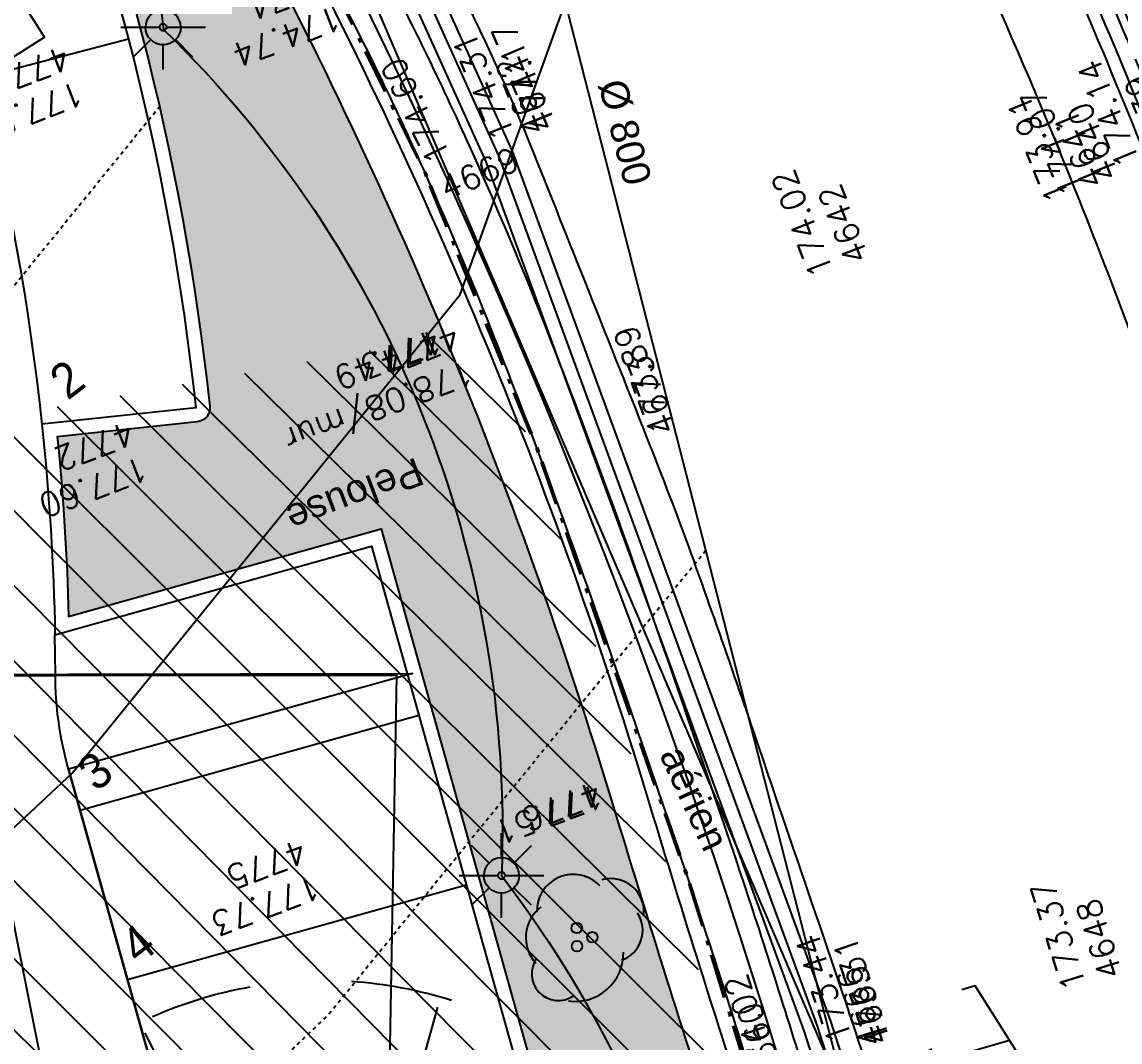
# Model space of a CAD drawing. Header units: centimetres. Extents: x 212517 to 243222, y -357108 to -330212.
# Drawn here: x 235517 to 237077, y -343333 to -341884 of the extents above; entities that cross this region are included whole.
import ezdxf
from ezdxf.enums import TextEntityAlignment as Align
from ezdxf.lldxf.tags import DXFTag

# ---------------------------------------------------------------- set-up
doc = ezdxf.new("R2010")
doc.units = ezdxf.units.CM
doc.linetypes.add('Style de ligne -15', pattern=[2.0832800000000002, 1.25, -0.41656, 0.1388600000000001, -0.2778600000000001])
doc.linetypes.add('STYLE_01', pattern=[0.41664, 0.20828, -0.20836])
doc.layers.get('0').update_dxf_attribs({"color": 252})
for name, color, linetype in [('0-EDL-Limite de propriété', 252, 'Continuous'), ('AEP_SSL', 252, 'Continuous'), ('CAB_SSL', 252, 'Continuous'), ('DWG_280-140115-P - ALTEA-CANA', 252, 'Continuous'), ('EDF_SSL', 252, 'Texte-Electricite'), ('Fond topo - CLO_LEG', 252, 'Continuous'), ('Fond topo - CLO_MUR', 252, 'Continuous'), ('Fond topo - EDF', 252, 'Continuous'), ('Fond topo - VEG', 252, 'Continuous'), ('Fond topo - VEG_TXT', 252, 'Continuous'), ('Fond topo - Z_500', 252, 'Continuous'), ('prlm-VRD', 2, 'Continuous'), ('SA - arbuste', 252, 'Continuous'), ('SA - bordure', 252, 'Continuous'), ('SA - bât D', 252, 'Continuous'), ('SA - CAB-réso', 252, 'Continuous'), ('SA - couvre sol', 252, 'Continuous'), ('SA - ECL-réso', 252, 'Eclairage public'), ('SA - enrobé', 252, 'Continuous'), ('SA - EP-réso', 252, 'EP'), ('SA - EVMV', 252, 'Continuous'), ('SA - limite revêtement', 252, 'Continuous'), ('SA - marquage au sol', 252, 'Continuous'), ('TELECOM_SSL', 252, 'Texte-Telecom'), ('UNITAIRE SSL', 252, 'UNITAIRE')]:
    doc.layers.add(name, color=color, linetype=linetype)
for name, color, linetype, plot in [('Fond topo - N', 252, 'Continuous', False), ('Fond topo - NCACHE', 252, 'Continuous', False), ('Fond topo - ZCACHE', 252, 'Continuous', False)]:
    doc.layers.add(name, color=color, linetype=linetype, plot=plot)
doc.layers.add('Fond topo - P', color=252, linetype='Continuous', lineweight=50)
doc.layers.add('Fond topo - VOI', color=252, linetype='Continuous', lineweight=25)
doc.styles.add('2000_ARIAL', font='arial.ttf', dxfattribs={"height": 0.400000006})
doc.styles.add('Arial', font='arial.ttf')
doc.styles.add('Lignes', font='arial.ttf', dxfattribs={"height": 0.35})
doc.styles.add('SIMPLEX', font='simplex_.ttf', dxfattribs={"height": 1.25})
doc.styles.add('TP-C_Autocad_Standard', font='simplex_.ttf', dxfattribs={"height": 1})
doc.styles.add('Tronçons', font='arial.ttf', dxfattribs={"height": 0.25})
tags = doc.linetypes.add('Eclairage public', pattern='A,5,-0.25,["ECL",Lignes,S=1,R=0,X=0,Y=-0.18],-1.25', length=6.5).pattern_tags.tags
tags[15:16] = [DXFTag(74, 4), DXFTag(75, 0), DXFTag(340, '0'), DXFTag(46, 0.0), DXFTag(50, 0.0), DXFTag(44, 0.0), DXFTag(45, 0.0)]
tags[4:5] = [DXFTag(74, 4), DXFTag(75, 0), DXFTag(340, '0'), DXFTag(46, 0.0), DXFTag(50, 0.0), DXFTag(44, 0.0), DXFTag(45, 0.0)]
tags = doc.linetypes.add('EP', pattern='A,5,-0.25,["EP",Lignes,S=1,R=0,X=0,Y=-0.18],-1.25', length=6.5).pattern_tags.tags
tags[15:16] = [DXFTag(74, 4), DXFTag(75, 0), DXFTag(340, '0'), DXFTag(46, 0.0), DXFTag(50, 0.0), DXFTag(44, 0.0), DXFTag(45, 0.0)]
tags[4:5] = [DXFTag(74, 4), DXFTag(75, 0), DXFTag(340, '0'), DXFTag(46, 0.0), DXFTag(50, 0.0), DXFTag(44, 0.0), DXFTag(45, 0.0)]
tags = doc.linetypes.add('L16', pattern=[0.37500001490116125, 0.300000011920929, -0.07500000298023224]).pattern_tags.tags
tags[6:7] = [DXFTag(74, 4), DXFTag(75, 0), DXFTag(340, '0'), DXFTag(46, 0.0), DXFTag(50, 0.0), DXFTag(44, 0.0), DXFTag(45, 0.0)]
tags[4:5] = [DXFTag(74, 4), DXFTag(75, 0), DXFTag(340, '0'), DXFTag(46, 0.0), DXFTag(50, 0.0), DXFTag(44, 0.0), DXFTag(45, 0.0)]
tags = doc.linetypes.add('Texte-Electricite', pattern='A,5,-0.25,["ELEC",Lignes,S=1,R=0,X=0,Y=-0.18],-1.25', length=6.5).pattern_tags.tags
tags[15:16] = [DXFTag(74, 4), DXFTag(75, 0), DXFTag(340, '0'), DXFTag(46, 0.0), DXFTag(50, 0.0), DXFTag(44, 0.0), DXFTag(45, 0.0)]
tags[4:5] = [DXFTag(74, 4), DXFTag(75, 0), DXFTag(340, '0'), DXFTag(46, 0.0), DXFTag(50, 0.0), DXFTag(44, 0.0), DXFTag(45, 0.0)]
tags = doc.linetypes.add('Texte-HT', pattern='A,5,-0.25,["HT",Lignes,S=1,R=0,X=0,Y=-0.18],-1.25', length=6.5).pattern_tags.tags
tags[15:16] = [DXFTag(74, 4), DXFTag(75, 0), DXFTag(340, '0'), DXFTag(46, 0.0), DXFTag(50, 0.0), DXFTag(44, 0.0), DXFTag(45, 0.0)]
tags[4:5] = [DXFTag(74, 4), DXFTag(75, 0), DXFTag(340, '0'), DXFTag(46, 0.0), DXFTag(50, 0.0), DXFTag(44, 0.0), DXFTag(45, 0.0)]
tags = doc.linetypes.add('Texte-Telecom', pattern='A,5,-0.25,["TEL",Lignes,S=1,R=0,X=0,Y=-0.18],-1.25', length=6.5).pattern_tags.tags
tags[15:16] = [DXFTag(74, 4), DXFTag(75, 0), DXFTag(340, '0'), DXFTag(46, 0.0), DXFTag(50, 0.0), DXFTag(44, 0.0), DXFTag(45, 0.0)]
tags[4:5] = [DXFTag(74, 4), DXFTag(75, 0), DXFTag(340, '0'), DXFTag(46, 0.0), DXFTag(50, 0.0), DXFTag(44, 0.0), DXFTag(45, 0.0)]
tags = doc.linetypes.add('UNITAIRE', pattern='A,0.25,-0.2000000029802322,0,-0.2000000029802322,0.25,-0.300000011920929,["UNI",TP-C_Autocad_Standard,S=0.1500000059604645,R=0,X=-0.1,Y=-0.05],-0.449999988079071', length=1.650000095367432).pattern_tags.tags
tags[23:24] = [DXFTag(74, 4), DXFTag(75, 0), DXFTag(340, '0'), DXFTag(46, 0.0), DXFTag(50, 0.0), DXFTag(44, 0.0), DXFTag(45, 0.0)]
tags[12:13] = [DXFTag(74, 4), DXFTag(75, 0), DXFTag(340, '0'), DXFTag(46, 0.0), DXFTag(50, 0.0), DXFTag(44, 0.0), DXFTag(45, 0.0)]
tags[10:11] = [DXFTag(74, 4), DXFTag(75, 0), DXFTag(340, '0'), DXFTag(46, 0.0), DXFTag(50, 0.0), DXFTag(44, 0.0), DXFTag(45, 0.0)]
tags[8:9] = [DXFTag(74, 4), DXFTag(75, 0), DXFTag(340, '0'), DXFTag(46, 0.0), DXFTag(50, 0.0), DXFTag(44, 0.0), DXFTag(45, 0.0)]
tags[6:7] = [DXFTag(74, 4), DXFTag(75, 0), DXFTag(340, '0'), DXFTag(46, 0.0), DXFTag(50, 0.0), DXFTag(44, 0.0), DXFTag(45, 0.0)]
tags[4:5] = [DXFTag(74, 4), DXFTag(75, 0), DXFTag(340, '0'), DXFTag(46, 0.0), DXFTag(50, 0.0), DXFTag(44, 0.0), DXFTag(45, 0.0)]

# ---------------------------------------------------------------- blocks, each defined once
blk = doc.blocks.new('Groupe-93-1')
at = {"linetype": 'Style de ligne -15', "lineweight": 50, "ltscale": 50.8, "flags": 128}
blk.add_lwpolyline([(4010.377704961063, -47960.29143869193), (3755.414382130862, -44721.11884032996), (3755.414382130862, -44721.11884032996), (3756.773282105685, -44329.8018404177), (3880.931782061816, -43949.69744035514), (4137.430382163288, -43638.17594043525), (4471.636282140971, -43429.8099404505), (5106.567282135249, -43185.50304033072), (8279.371082122088, -41974.78904029639), (10046.22478211618, -41302.20724031241), (11818.78798213697, -40629.65554029257), (12515.6316242764, -40375.71221544059), (12470.15578206277, -38996.33853999885), (12380.37218211389, -38397.83494045051), (12782.36019976831, -38155.13044368537), (12782.36019976831, -38155.13044368537), (13203.15428753591, -37842.1723362139), (13013.29358206487, -37595.42764035972), (14081.43508215642, -36782.12464029105), (14501.13751466966, -36460.24630443366), (14495.16808214879, -36452.5175403765), (14834.32158213353, -36191.17934028419), (14839.99478233552, -36198.52456561835), (16130.40128212667, -35209.80024024756), (16136.50761571622, -35217.71937476905), (16472.44228208757, -34959.21094037803), (16671.78109403348, -34801.06746370108), (17355.87005024648, -34273.57605973991), (18231.377594311, -34360.18562337668), (19438.43093314862, -35798.34990131171), (19890.16948211885, -36316.51764032157), (20056.14294272161, -36374.42675067695), (20713.36528325772, -37417.69704200538), (20981.1790333817, -37823.86228057654), (21144.10848065114, -38091.41473781379), (21380.93455877995, -38501.10641652854), (21515.93978133893, -38776.86723872931), (21676.35969768262, -39172.45101110252), (21888.30210343099, -39776.94537421973), (22130.35028215146, -40561.43324023993), (22375.4996798346, -41423.39243203909), (22608.21988213754, -42207.67824041159)], dxfattribs=at)
blk = doc.blocks.new('Candélabre', base_point=(-13.42592592600001, -9.391534390999993))
for points in [[(-13.67592592600001, -9.391534390999993, -1), (-13.17592592600001, -9.391534390999993), (-13.37592592600001, -9.391534390999993, 1), (-13.475925926, -9.391534390999993)], [(-13.67592592600001, -9.391534390999993, -1), (-13.17592592600001, -9.391534390999993), (-13.37592592600001, -9.391534390999993, 1), (-13.475925926, -9.391534390999993)], [(-13.67592592600001, -9.391534390999993), (-13.475925926, -9.391534390999993, 1), (-13.37592592600001, -9.391534390999993), (-13.17592592600001, -9.391534390999993, -1)], [(-13.67592592600001, -9.391534390999993), (-13.475925926, -9.391534390999993, 1), (-13.37592592600001, -9.391534390999993), (-13.17592592600001, -9.391534390999993, -1)]]:
    blk.add_hatch(color=250).paths.add_polyline_path(points)
at = {"linetype": 'Continuous', "flags": 128}
for points in [[(-13.42592592600001, -9.141534390999993), (-13.42592592600001, -8.791534391999988)], [(-13.60270262100001, -9.214757695999992), (-13.850189994, -8.967270322999994)], [(-13.24914923200001, -9.214757696999996), (-13.001661857, -8.96727032199999)], [(-14.02592592600001, -9.391534390999993), (-13.67592592600001, -9.391534390999993)], [(-13.17592592600001, -9.391534390999993), (-12.825925927, -9.391534390999993)], [(-13.85018999600001, -9.815798461), (-13.60270262200001, -9.568311086999998)], [(-13.42592592600001, -9.991534390999988), (-13.42592592600001, -9.641534390999993)], [(-13.00166185800001, -9.815798458999993), (-13.249149231, -9.568311085999994)]]:
    blk.add_lwpolyline(points, dxfattribs=at)
for points in [[(-13.67592592600001, -9.391534390999993), (-13.475925926, -9.391534390999993, -1), (-13.37592592600001, -9.391534390999993), (-13.17592592600001, -9.391534390999993, 1)], [(-13.67592592600001, -9.391534390999993), (-13.475925926, -9.391534390999993, 1), (-13.37592592600001, -9.391534390999993), (-13.17592592600001, -9.391534390999993, -1)]]:
    blk.add_lwpolyline(points, format="xyb", close=True, dxfattribs=at)
blk = doc.blocks.new('EDF01')
at = {"ltscale": 2}
for p, q in [((0, 1.535431), (0, 2.5)), ((0, 0.15), (0, 0.9586370000000001))]:
    blk.add_line(p, q, dxfattribs=at)
at = {"ltscale": 2, "flags": 128}
blk.add_lwpolyline([(0.875, 2.95), (0.875, 2.75), (-0.875, 2.25), (-0.875, 2.05)], dxfattribs=at)
at = {"ltscale": 2}
blk.add_circle((0, 0), 0.15, dxfattribs=at)
at = {"style": 'SIMPLEX'}
blk.add_text('W', height=0.4, dxfattribs=at).set_placement((-0.006412, 1.205075), align=Align.MIDDLE_CENTER)
blk = doc.blocks.new('PTOPO')
at = {"layer": 'Fond topo - NCACHE', "style": 'SIMPLEX'}
blk.add_attdef('MAT', text='', height=0.34, dxfattribs=at).set_placement((0.09999999986030161, -0.09999999962747097), align=Align.TOP_LEFT)
at = {"layer": 'Fond topo - ZCACHE', "style": 'SIMPLEX'}
blk.add_attdef('ALT', (0.09999999986030161, 0.09999999962747097), '', height=0.34, dxfattribs=at)
blk = doc.blocks.new('VEG12')
at = {"ltscale": 2}
for p, q in [((0.01815258799999997, 0.057406781), (0.100441039, 0.47293725)), ((0.04981112299999996, 0.033821695), (0.391570728, 0.285894318))]:
    blk.add_line(p, q, dxfattribs=at)
for start, end in [(62.30769199853572, 76.15384597947835), (34.61538499867542, 48.46153799321151)]:
    blk.add_arc((0, 0), 0.496982058, start, end, dxfattribs=at)
blk = doc.blocks.new('A$C1F970F0F')
at = {"layer": 'SA - couvre sol'}
h = blk.add_hatch(dxfattribs=at)
h.set_pattern_fill('PELOUSE6', color=256, scale=20.0000003, angle=-10.72360141139323, style=0, pattern_type=2)
h.set_pattern_definition([(349.2763985886067, (-277130161.1279894, -473864756.7787022), (22.32856350872324, 117.9043497231417), [37.5000005625, -202.5000030375]), (79.27639858860677, (-277130147.3110734, -473864759.3953308), (-235.8086994462835, 44.65712701744649), [15.000000225, -105.000001575]), (79.27639858860677, (-277130138.0997961, -473864761.1397498), (-235.8086994462835, 44.65712701744649), [15.000000225, -105.000001575]), (79.27639858860677, (-277130142.7054347, -473864760.2675403), (-235.8086994462835, 44.65712701744649), [18.75000028125, -101.25000151875]), (112.9664661186067, (-277130151.916716, -473864758.5231205), (-191.1515722884832, 280.4658259369293), [12.00000018, -420.7461593111922]), (45.58633105860677, (-277130133.4941673, -473864762.0119574), (22.32856353476547, 117.9043498154048), [12.00000018, -420.7461593111923]), (45.58633105860677, (-277130124.2828801, -473864763.7563783), (22.32856353476547, 117.9043498154048), [26.00000039, -406.6661590999923]), (112.9664661186067, (-277130161.1279894, -473864756.7787022), (-191.1515722884832, 280.4658259369293), [26.00000039, -406.6661590999922]), (349.2763985886067, (-277130073.3609553, -473864750.4999832), (22.32856350872324, 117.9043497231417), [44.42455106636825, -195.5754525336318]), (349.2763985886067, (-277130085.1249766, -473864728.4255323), (22.32856350872324, 117.9043497231417), [82.81008944215131, -56.09585564143782, 43.07431864611476, -58.01973967029608]), (349.2763985886067, (-277130096.7337571, -473864706.3804808), (22.32856350872324, 117.9043497231417), [119.4799495921992, -46.28746189431191, 29.47870124218051, -44.75389087130835]), (349.2763985886067, (-277130108.4191755, -473864684.3209158), (22.32856350872324, 117.9043497231417), [100.4611429069171, -139.5388606930829]), (349.2763985886067, (-277130104.5097786, -473864665.2146754), (22.32856350872324, 117.9043497231417), [65.56973938354608, -174.4302642164539])])
edge = h.paths.add_edge_path()
edge.add_line((7646.833733000393, 9004.239187634612), (7477.034909394343, 8929.894142197196))
edge.add_arc((7434.696929002223, 9026.329550800418), 105.3199535518038, 248.6552803840878, 293.7028870098457, ccw=False)
edge.add_line((7396.362750401272, 8928.233764092513), (7340.429076437112, 8871.198932294612))
edge.add_arc((7468.942843810095, 8745.1663500336), 180.0000005438222, 135.5584717013493, 219.3767829141741)
edge.add_arc((4686.176288028108, 6461.26392506193), 3419.999998216231, 12.585048785930383, 39.37678309475541, ccw=False)
edge.add_line((8024.006178657112, 7206.442835890936), (8219.509561664872, 7248.890723525209))
edge.add_arc((8223.753109693258, 7229.346100284074), 19.99999993767855, 12.249983647925774, 102.24998416524511, ccw=False)
edge.add_arc((4686.176201344639, 6461.263923183918), 3640.000084590873, -4.615344787991717, 12.24998357604062, ccw=False)
edge.add_arc((8294.437943437548, 6169.977445866316), 20.00000014751522, -94.6153446132571, -4.615344959063975, ccw=False)
edge.add_line((8292.82862597217, 6150.04229846682), (8093.418862683157, 6166.140179817832))
edge.add_arc((4686.175363890326, 6461.264035144361), 3420.000928369583, -9.235443775684189, -4.9504103777057935, ccw=False)
edge.add_line((8061.843408481891, 5912.381895936595), (8521.34448288443, 5951.967918737956))
edge.add_line((8521.34448288443, 5951.967918737956), (8610.609832601514, 4915.805915142612))
edge.add_line((8610.609832601513, 4915.805915142613), (8112.455023229381, 4872.889881516216))
edge.add_line((8112.455023229382, 4872.889881516216), (8135.919816270769, 4600.518498862564))
edge.add_line((8135.919816270769, 4600.518498862564), (8634.074625419682, 4643.434532436447))
edge.add_line((8634.074625419682, 4643.434532436448), (8744.797991940773, 3358.19512460702))
edge.add_line((8744.797991940773, 3358.195124607019), (8246.754370085053, 3315.288669890853))
edge.add_line((8246.754370085053, 3315.288669890853), (8265.505759157297, 3110.932708469081))
edge.add_line((8265.505759157297, 3110.932708469081), (8762.178919040502, 3156.443199355649))
edge.add_line((8762.178919040503, 3156.443199355648), (8787.07957847176, 2867.404761880945))
edge.add_line((8787.07957847176, 2867.404761880946), (8288.924769134286, 2824.48872843756))
edge.add_line((8288.924769134286, 2824.48872843756), (8303.969088563064, 2649.859355084878))
edge.add_line((8303.969088563066, 2649.859355084878), (8345.097518516532, 2658.459544537745))
edge.add_line((8345.097518516532, 2658.459544537744), (8336.330575091022, 2700.556345111646))
edge.add_line((8336.330575091022, 2700.556345111646), (9020.027266334513, 2842.897281088713))
edge.add_line((9020.027266334513, 2842.897281088713), (8947.20038422563, 3719.594510961972))
edge.add_line((8947.20038422563, 3719.594510961972), (8931.509215578299, 3908.486354448317))
edge.add_line((8931.509215578299, 3908.486354448317), (8875.194980365228, 4578.069331261042))
edge.add_line((8875.194980365228, 4578.069331261042), (8827.905410799856, 5026.715447751275))
edge.add_line((8827.905410799856, 5026.715447751276), (8772.223263227552, 5502.243613790299))
edge.add_arc((1776.092496253554, 4752.857531580154), 7036.151306560315, 6.113889428418106, 17.84258743998169)
edge.add_line((8473.81835812193, 6908.75490576587), (8366.257456928231, 7197.474337847268))
edge.add_line((8366.257456928231, 7197.474337847267), (7657.937547416321, 8986.453584762252))
edge.add_line((7657.937547416321, 8986.453584762254), (7654.260125354509, 8985.031741399463))
edge.add_line((7654.260125354508, 8985.031741399462), (7646.833733000392, 9004.23918763461))
at = {"layer": 'SA - EVMV'}
h = blk.add_hatch(dxfattribs=at)
h.set_pattern_fill('_USER', color=256, scale=74.99999999999999, angle=-55.72360141139323, style=0, pattern_type=0)
h.set_pattern_definition([(304.2763985886068, (-277130161.1279894, -473864756.7787022), (61.97477650275113, 42.238928459823), [])])
h.paths.add_polyline_path([(6137.262643169798, 3161.503242351281), (5258.989506963931, 4651.014984356799), (5823.535050065982, 5411.828376675677), (6009.896409179055, 5810.580329425578), (6042.353956317322, 6037.937811191567), (5791.842057863324, 7412.226220178691), (5768.869517604411, 9187.383885517163), (6965.043931057882, 9781.279833201925), (7125.730307530321, 8202.475428701919), (7356.548247893039, 6578.483473019976), (7421.051285208732, 6215.102708379585), (8728.798868082513, 6201.995811803044), (8825.59209412568, 5455.189202343771), (8884.907463838514, 4910.231636065007), (8937.364138919358, 4349.844162727043), (8990.109761245629, 3720.436779551583), (8238.933497559277, 3575.005023445903)])
at = {"layer": 'AEP_SSL', "elevation": 9.999999999999998e-08, "flags": 128}
blk.add_lwpolyline([(-4528.821963781957, 1510.366913031162), (-2554.95676399837, 1447.318525268213), (-2009.46431272992, 953.3121996921549), (-1974.130445357614, -2549.104167440536), (-1760.191604675106, -3033.974676226209), (-1600.127185498399, -3169.916464212493), (-1007.958216168089, -3359.143878629571), (-742.7402135561805, -3373.227271705965), (185.7644486929067, -3466.149391532337), (1457.680139553027, -3407.246855666408), (3098.737656271729, -3442.411852942929), (4165.909978031491, -3426.731274088185), (4366.116630586753, -3387.312489108264), (5044.428961021786, -3091.927656257742), (5412.289028469191, -2796.609514369696), (5536.700633028197, -2598.110987192279), (5703.441363650248, 1048.232751273365), (5867.406317671058, 3278.047774201862), (6182.748241543506, 4434.064793799239), (6284.146511390897, 4550.427419959863), (6475.981668657886, 4711.41474985716), (8025.350887839351, 5692.826034684554), (8693.398131395103, 6258.370148193826), (10978.7345952306, 10130.53863316135)], dxfattribs=at)
at = {"layer": 'CAB_SSL', "elevation": 9.999999999999998e-08, "flags": 128}
blk.add_lwpolyline([(6357.382244577097, 13665.38073194157), (7167.913824917828, 10363.14942354549), (8524.013620640386, 7263.625340563319), (9014.566115532376, 5048.241415424802), (9331.65736662798, 4494.516644608388), (9609.924565656824, 1526.374867392593)], dxfattribs=at)
at = {"layer": 'DWG_280-140115-P - ALTEA-CANA', "linetype": 'STYLE_01', "ltscale": 25, "elevation": 9.999999999999998e-08, "flags": 128}
for points in [[(6157.431858122885, 5101.598669163901), (7110.772642211413, 5700.162566713818), (7721.64406765443, 6091.918632507646), (8325.013751331355, 6601.467358815867)], [(6691.563574447015, 4258.773226266023), (7646.571502395369, 4855.803307069168), (8316.716457966017, 5285.571897289529), (8970.22158409534, 5837.460256469487)]]:
    blk.add_lwpolyline(points, dxfattribs=at)
at = {"layer": 'EDF_SSL', "linetype": 'Texte-HT', "elevation": 9.999999999999998e-08, "flags": 128}
blk.add_lwpolyline([(9663.265462876898, 9680.496682181505), (9620.519159389873, 8443.157792608887, -7.573681211284917e-05), (9877.484555449415, 6199.982831968037), (10005.40681764642, 5716.623861009908), (10092.45911297986, 4919.522920043871), (10055.24484102354, 4723.01567345291), (10141.87494811196, 3929.919201817302), (9667.024670573766, 2965.745920008435), (9784.14047700291, 1716.235944287545)], format="xyb", dxfattribs=at)
at = {"layer": 'Fond topo - CLO_LEG', "ltscale": 2, "flags": 128}
blk.add_lwpolyline([(9070.42460370181, 8302.781997363125), (9372.344775089987, 7560.330609212559), (9486.20194441747, 7264.69111468517, -0.01077939990661324), (9617.838680291426, 6765.789130977806, -0.01074432991483404), (9727.526537067202, 6263.324293716567, -0.008203005871298626), (9796.680316303833, 5876.790129983203, -0.00820527880842134), (9853.130332361807, 5488.087476526258), (9890.268110076986, 5185.429666421654), (10075.21258705416, 3662.966196325978), (10250.02952421253, 2157.26729706522), (10230.16297673526, 2154.960721142984), (10055.35215063271, 3660.606985468109), (9870.415523149644, 5183.005838880318), (9833.286180506633, 5485.594905918129, 0.008204083833233325), (9776.937777621959, 5873.591353452896, 0.008203005828587859), (9707.899561869574, 6259.479576969166, 0.01074432987923367), (9598.395005276447, 6761.104741519793, 0.01076096308460909), (9467.221299531619, 7258.326160218019), (9353.747929005409, 7552.969090024613), (9052.129040649694, 8295.325089311576)], format="xyb", close=True, dxfattribs=at)
at = {"layer": 'Fond topo - CLO_MUR', "ltscale": 2, "flags": 128}
for points in [[(8543.703228030727, 9645.298576557634), (9048.535066542869, 8388.466316657123), (9383.50288280132, 7564.747520694896), (9496.797853076898, 7270.567821758505, -0.01120610303750849), (9629.504885207662, 6768.599764613306, -0.01074433007605037), (9739.302722093997, 6265.631123630729, -0.00820300620250116), (9808.525839412436, 5878.709395996254, -0.008203006206439175), (9865.018572667232, 5489.725033413808), (9902.179662298691, 5186.883962990961), (10087.12884889996, 3664.381722728293), (10261.94945274063, 2158.651242913979, -0.3126003381277208), (10238.61709179645, 2133.942697512846, -0.4415724957634078), (10212.28308407241, 2152.884802677118), (10037.47775789521, 3658.483695716548), (9852.54819493493, 5180.824394335797), (9815.426448979912, 5483.351551832504, 0.008203006113121475), (9759.16949286269, 5870.712454925507, 0.008203006094542477), (9690.23528419524, 6256.019332265509, 0.01074432981427446), (9580.895697819253, 6756.888791129623, 0.01074432989743484), (9450.138491867678, 7252.59829170181), (9337.010767452963, 7546.343722940535), (9001.866431205504, 8370.496599207401), (8495.376399468703, 9630.33257003982)], [(7704.479360740801, 9004.725410312763), (7890.729045339652, 8530.312057839654), (8115.455379568418, 7961.560565646816), (8412.913018683557, 7215.462729028824), (8521.066426186046, 6925.152866816355, -0.05126087498175574), (8821.93887091529, 5507.568869198057, 0.004928567174635756), (8877.50638213524, 5033.019703958378, -0.01070257213543329), (8925.020301420172, 4582.245141237843), (8981.335464558413, 3912.651155894359), (9069.429617869233, 2852.165001627135)], [(7657.937547416321, 8986.453584762254), (7844.207263381278, 8511.989208482148), (8068.98201355978, 7943.115181745586), (8366.257456928231, 7197.474337847267), (8473.81835812193, 6908.75490576587, -0.05122082305910179), (8772.22326322755, 5502.243613790299, 0.004928567095368873), (8827.905410799856, 5026.715447751276, -0.01070257210499887), (8875.194977716645, 4578.06936294775), (8931.509215578299, 3908.486354448317), (9020.027266334513, 2842.897281088713)], [(9099.503661256442, 2857.806794675994), (9029.768841556068, 3674.135096516212, 0.002425562910648584), (8983.710465702206, 4214.184040082197, 0.003712242064006256), (8949.286593993262, 4566.656524031377, 6.456692749373129e-05), (8899.637225229711, 5038.181076498351, 0.001219712953851071), (8896.944855445985, 5063.135108859778, 0.006587350988445454), (8857.436212019315, 5382.482512331833, 0.004535956055060247), (8789.759041915275, 5844.853771577722, 0.008373546982798897), (8730.729712814556, 6186.365016694012, 0.01144280291853754), (8677.662638081798, 6434.381476339512, 0.007519788581091132), (8640.322305674863, 6581.408118145886, 0.008745650595407196), (8604.120482952056, 6706.717681165753, 0.009313419861410795), (8596.326318414738, 6730.447047271801, 0.0004915250826251473), (8439.867992029833, 7177.050549144014, 0.01093553292572849), (8329.567755130352, 7470.247039018259, 0.007040721940409205), (8142.006759480114, 7919.151573156228)]]:
    blk.add_lwpolyline(points, format="xyb", dxfattribs=at)
for points in [[(8601.103958370422, 7132.866146903573), (8733.103864304598, 6738.508376501571), (8804.219186214588, 6444.811653562439), (9018.615865929203, 5145.697872519155), (9087.331641534867, 4589.768415002626), (9185.71962314218, 3739.387983717394), (9333.747721096257, 2056.517333270424), (9373.804383247696, 1726.926650755636)], [(9293.901573939202, 2053.012399911413), (9145.92158562188, 3735.336112174682), (9047.596707488077, 4585.171131491604), (8979.14970376109, 5139.184652497169), (8764.994147217849, 6436.837372900195), (8694.629676073428, 6727.43318326013), (8563.172449189697, 7120.169666674764)]]:
    blk.add_lwpolyline(points, dxfattribs=at)
at = {"layer": 'Fond topo - CLO_MUR', "linetype": 'L16', "ltscale": 2, "flags": 128}
blk.add_lwpolyline([(9313.824647497626, 2054.764866547332), (9165.820604393468, 3737.362047943871), (9067.464174520137, 4587.469773292867), (8998.882784879805, 5142.441262691174), (8784.606666707554, 6440.824513185565), (8713.866770131823, 6732.970779891681), (8582.138203759956, 7126.517906745582)], dxfattribs=at)
at = {"layer": 'Fond topo - VOI', "ltscale": 2, "flags": 128}
for points in [[(5639.884015980822, 14282.76898646135), (6179.074060184528, 13730.4134533185, -0.005078430071305425), (6343.1483697738, 13545.11763264016, -0.01498965990198168), (6396.182976463164, 13480.14751606638, -0.008052881892180013), (6924.298623853121, 12768.62846445145, -0.02502080065405084), (7078.852120834868, 12528.76074308369, -0.01315237506544015), (7305.49723599993, 12109.95947007773, -0.01622344874307645), (7469.001968976629, 11760.20271195122, -0.0002441829907726637), (7504.611965031092, 11676.9913265394, -2.386900651964397e-05), (7868.449045659429, 10825.54154632405, -0.0004607339102045271), (8056.526262906224, 10384.2208908691, -0.0002713929879899899), (8374.720241644169, 9634.540919018482), (8900.918350322725, 8327.998671989055), (9181.050253584182, 7639.776394233361), (9227.846231822321, 7515.619963970066, -0.01912067303515585), (9430.073626438107, 6877.215983667462, -0.01912067306015491), (9582.936642438128, 6225.227902062202, -0.006135088442580186), (9621.373155263293, 6013.751243740732, -0.006135088374511259), (9654.60896875709, 5801.395117808072), (9743.87632691115, 5167.316416374032), (9926.38109093471, 3640.55347439608), (10105.54692394565, 2112.741898849393), (10117.19406944453, 2013.422494900099)], [(7448.450433764484, 9217.432711513125), (7539.169354248895, 9254.021201034155, -0.411890888850125), (7824.22231697097, 9137.887069298855), (8287.770111103759, 7988.350156011345), (8696.41221682632, 6949.435703785932, -0.009319693279761941), (8789.439244110767, 6627.154401508205, -0.01707772057230449), (8830.86356864756, 6448.808012521618, -0.000554527928286707), (8873.68187850096, 6229.667676407851, -0.0005180132443277144), (8919.015206144883, 5994.98200582825, -0.00859422759592498), (8952.762000990348, 5801.39796927215, -0.004910682200987315), (9002.649081868538, 5461.150324703362, -0.001414814898365252), (9039.816559474872, 5201.623733881948, -0.003197382407561027), (9055.202987608423, 5086.637645854155, -5.007487638658802e-05), (9076.914827375647, 4915.954698811935, -2.710702401842055e-05), (9116.97421439334, 4600.645434950908, -0.003004064802647913), (9148.450255532847, 4340.281352213291, -0.001786606044778537), (9197.178037105623, 3902.011113522749), (9362.085816023537, 2037.254320594023), (9378.303941611852, 1858.888859066608)]]:
    blk.add_lwpolyline(points, format="xyb", dxfattribs=at)
at = {"layer": 'SA - arbuste'}
for centre in [(8688.83269318166, 5342.976728355251), (8684.48943324906, 5317.616958463243), (8708.12567013877, 5326.002236406781)]:
    blk.add_circle(centre, 7.5, dxfattribs=at)
at = {"layer": 'SA - arbuste', "ltscale": 0.800000011920929}
for centre, radius, start, end in [((8688.692821296974, 5367.47113628286), 52.09335999999999, 32.9049446683259, 171.1222224813845), ((8740.700358010483, 5356.75658685702), 47.1596, 342.9842597590838, 94.63470455183064), ((8668.196530245292, 5333.163284716848), 53.97568, 116.324862448247, 211.8320555073776), ((8736.533877642918, 5330.502799459258), 44.59584, 277.8831336434853, 22.28760147896251), ((8651.092422687312, 5283.930316155587), 37.90984, 133.2696686351559, 293.7521367712873), ((8680.131430346159, 5308.166809049154), 68.40896, 251.0377365793105, 350.7437825594993)]:
    blk.add_arc(centre, radius, start, end, dxfattribs=at)
at = {"layer": 'SA - bordure', "elevation": 9.999999999999998e-08, "flags": 128}
for points in [[(7377.912303133283, 8937.40151477274), (7326.935044620447, 8885.998822022075, 0.3845585408183712), (7314.344701010286, 8618.282882064921, -0.1189188540116698), (8008.762250838065, 7182.667072578358), (8223.753109561545, 7229.346100214229, -0.07372200130540935), (8294.437943580353, 6169.977445744485), (8075.151323516688, 6187.679939009729, -0.02205204452703436), (8037.882685746923, 5890.243598312279), (8503.13493187769, 5930.325084689469), (8588.966998930831, 4934.01546626738), (8090.812189541371, 4891.099432549477), (8117.710265218964, 4578.875665201762), (8615.865074373425, 4621.791698679806), (8723.15515827564, 3376.404675635948), (8225.000348897962, 3333.488642105389), (8247.416687791472, 3089.191408542678), (8743.978728049058, 3134.691717514314), (8765.436744783749, 2885.614312914206), (8267.281935446275, 2842.698279470821), (8284.250231979246, 2645.736029715545)], [(7392.113082992906, 8923.318267660961), (7341.13582448007, 8871.915574910294, 0.3845585402556451), (7329.804515241603, 8630.971228842569, -0.1174364388792178), (8024.006177272055, 7206.44283558451), (8219.509561664872, 7248.890723525209, -0.414213566390127), (8243.29773292261, 7233.589648125115, -0.07372200136814289), (8314.373090861136, 6168.368128277893, -0.4142135693190591), (8292.82862597217, 6150.04229846682), (8093.418862683158, 6166.140179817832, -0.01869916432319161), (8061.843408481891, 5912.381895936595), (8521.34448288443, 5951.967918737956), (8610.609832601513, 4915.805915142613), (8112.455023229382, 4872.889881516216), (8135.919816270769, 4600.518498862564), (8634.074625419682, 4643.434532436448), (8744.797991940773, 3358.195124607019), (8246.754370085053, 3315.288669890853), (8265.505759157297, 3110.932708469081), (8762.178919040503, 3156.443199355648), (8787.07957847176, 2867.404761880946), (8288.924769134286, 2824.48872843756), (8304.176424340489, 2647.452670983562)]]:
    blk.add_lwpolyline(points, format="xyb", dxfattribs=at)
at = {"layer": 'SA - CAB-réso', "elevation": 9.999999999999998e-08, "flags": 128}
blk.add_lwpolyline([(9014.566115532376, 5048.241415424802), (8935.120619844252, 5117.710327440671, 0.09087497859259484), (7884.217388677309, 8639.080483669284), (7390.957962306487, 8489.118687360493), (6744.657857395806, 8309.685335149781), (5510.16022878775, 8004.412141119001, -0.2977231239250334), (5322.276951186663, 8053.934497477404), (4664.375473358868, 8848.007762671477), (4607.934646767239, 8916.130654775085, -0.05564552141704502), (4601.847878495041, 8925.4066386004, -0.366069999527649), (4649.300719062125, 9125.990703585443, -0.04315299786015206), (4656.642997819594, 9130.496374459515), (5002.349724613518, 9303.567502575448)], format="xyb", dxfattribs=at)
at = {"layer": 'SA - ECL-réso', "ltscale": 0.75, "elevation": 9.999999999999998e-08, "flags": 128}
blk.add_lwpolyline([(6079.62296544096, 7441.030052417758, -0.3688612105616934), (6913.385655810405, 8301.411355391892, -0.2546205328853831), (7642.34312649104, 8261.403504809092, -0.3073365536668565), (7868.785195376819, 7813.239566180241), (7870.647024769974, 7808.418928214736, -0.2495718796976199), (8349.543965804514, 6710.082718887611), (8349.52215911393, 6706.768986087925, -0.2136977009206384), (8597.694043863183, 5436.308932903066, -0.1946918286475566), (8695.712197281699, 4241.317790546431, -0.1897251175918905), (8808.86411701403, 3013.531902418893)], format="xyb", dxfattribs=at)
at = {"layer": 'SA - enrobé'}
blk.add_lwpolyline([(4686.176285657987, 6461.263924183753), (8527.026134476295, 5741.917854959565), (8021.176637476873, 5699.405891852376), (8026.438139240248, 5638.331646462964), (8283.817952682304, 2650.753781131409), (7840.575959495666, 2552.961207407581), (8504.663795556335, 5743.031099718173), (4688.35858653882, 6461.895392988572)], dxfattribs=at)
at = {"layer": 'SA - EP-réso', "linetype": 'ByBlock', "elevation": 9.999999999999998e-08, "flags": 128}
blk.add_lwpolyline([(7613.636938190242, 6503.523661195764), (8181.174002113625, 6727.512981746641), (7590.375013237002, 8212.166070602638), (7031.497472177602, 7993.86377077918)], close=True, dxfattribs=at)
at = {"layer": 'SA - EP-réso', "ltscale": 0.75, "elevation": 9.999999999999998e-08, "flags": 128}
blk.add_lwpolyline([(7893.075708739702, 6612.674810961569), (7913.553415527937, 4462.981024853098)], dxfattribs=at)
at = {"layer": 'SA - limite revêtement', "flags": 128}
blk.add_lwpolyline([(8008.762251782235, 7182.667072683914, -0.07499702481949844), (8075.151323516688, 6187.679939009729)], format="xyb", dxfattribs=at)
at = {"layer": 'SA - limite revêtement', "elevation": 9.999999999999998e-08, "flags": 128}
blk.add_lwpolyline([(8090.812189541371, 4891.099432549477), (8021.178410381746, 5699.384801218276, -0.06691352547187737), (8027.904015551828, 5834.481837673686), (8037.882687267036, 5890.243606839648)], format="xyb", dxfattribs=at)
at = {"layer": 'SA - marquage au sol', "elevation": 9.999999999999998e-08, "flags": 128}
for points in [[(8298.14491669646, 6702.26728665854), (8079.267325050689, 6687.662997324482)], [(8524.592948595051, 5681.247679997857), (8026.438139148742, 5638.331646480294)], [(8546.050965444121, 5432.170275376088), (8047.896155974939, 5389.254241862857)]]:
    blk.add_lwpolyline(points, dxfattribs=at)
at = {"layer": 'TELECOM_SSL', "elevation": 9.999999999999998e-08, "flags": 128}
blk.add_lwpolyline([(7841.511953198064, 8793.364340337244), (8208.726810858305, 7948.138615803483, -0.007040721839240258), (8397.077587162134, 7497.343837052334, -0.01093800396313773), (8508.52177737553, 7201.1019869791), (8665.003715774183, 6754.430979074621, -0.009313423122362415), (8673.643489578326, 6728.12715241504, -0.00874564846797897), (8710.551565770427, 6600.372952181415, -0.007519788914209596), (8748.430480995641, 6451.225653744532, -0.01144280291912039), (8802.19412141527, 6199.953696448178, -0.00837354707933268), (8861.638415546287, 5856.041691182468, -0.004535955738617154), (8929.506733873515, 5392.364504128472, -0.006587350438406998), (8969.250711234705, 5071.114902617336, -0.0006097294357551743), (8969.269962299762, 5070.938494237345), (8971.972351438188, 5045.89159855967), (9021.632488844032, 4574.264768469398, -0.003712241898370726), (9056.161354816471, 4220.717228063221, -0.002424751281234154), (9102.265154999788, 3680.146032422821), (9197.801856917396, 2869.258965941449), (9302.23992624581, 1719.285857485394)], format="xyb", dxfattribs=at)
at = {"layer": 'UNITAIRE SSL', "ltscale": 2, "elevation": 9.999999999999998e-08, "flags": 128}
blk.add_lwpolyline([(9277.160084539535, 1394.792913226968), (9210.309808990714, 2055.189423128942), (8725.000283435525, 9663.721154642295)], dxfattribs=at)
at = {"layer": 'Fond topo - EDF', "ltscale": 2, "xscale": 99.99999999999999, "yscale": 99.99999999999999, "zscale": 99.99999999999999, "rotation": 275.5308817107462}
blk.add_blockref('EDF01', (9014.391443388984, 5048.116820056749), dxfattribs=at)
at = {"layer": 'Fond topo - P', "ltscale": 2}
ref = blk.add_blockref('PTOPO', (8604.120482952056, 6706.717681165753), dxfattribs=dict(at, xscale=99.99999999999994, yscale=99.99999999999994, zscale=99.99999999999994, rotation=190.0656205306617))
ref.add_attrib('MAT', '4674', dxfattribs={"layer": 'Fond topo - N', "color": 0, "ltscale": 2, "height": 33.99999999999999, "rotation": 190.0656204987762, "style": 'SIMPLEX'}).set_placement((8592.526641143033, 6714.81600391178), align=Align.TOP_LEFT)
ref.add_attrib('ALT', '174.74', (8596.022160228906, 6695.123839352398), dxfattribs={"layer": 'Fond topo - Z_500', "color": 0, "ltscale": 2, "height": 33.99999999999999, "rotation": 190.0656204987762, "style": 'SIMPLEX'})
ref = blk.add_blockref('PTOPO', (8224.466484458759, 6669.689362959369), dxfattribs=dict(at, xscale=99.99999999999994, yscale=99.99999999999994, zscale=99.99999999999994, rotation=190.0656205306617))
ref.add_attrib('MAT', '4771', dxfattribs={"layer": 'Fond topo - N', "color": 0, "ltscale": 2, "height": 33.99999999999999, "rotation": 190.0656204987762, "style": 'SIMPLEX'}).set_placement((8212.872642592201, 6677.787685526715), align=Align.TOP_LEFT)
ref.add_attrib('ALT', '177.51', (8216.368161678074, 6658.095520967333), dxfattribs={"layer": 'Fond topo - Z_500', "color": 0, "ltscale": 2, "height": 33.99999999999999, "rotation": 190.0656204987762, "style": 'SIMPLEX'})
ref = blk.add_blockref('PTOPO', (8830.863568830573, 6448.80801248696), dxfattribs=dict(at, xscale=99.99999999999999, yscale=99.99999999999999, zscale=99.99999999999999, rotation=101.9942318732384))
ref.add_attrib('MAT', '4671', dxfattribs={"layer": 'Fond topo - N', "color": 0, "ltscale": 2, "height": 33.99999999999999, "rotation": 101.9942317911536, "style": 'SIMPLEX'}).set_placement((8838.567121770877, 6460.66783001206), align=Align.TOP_LEFT)
ref.add_attrib('ALT', '174.17', (8872.952677788919, 6471.251888159017), dxfattribs={"layer": 'Fond topo - Z_500', "color": 0, "ltscale": 2, "height": 33.99999999999999, "rotation": 101.9942317911536, "style": 'SIMPLEX'})
ref = blk.add_blockref('PTOPO', (8680.023947692001, 6433.984354194929), dxfattribs=dict(at, xscale=100, yscale=100, zscale=100, rotation=12.4819763126545))
ref.add_attrib('MAT', '4669', dxfattribs={"layer": 'Fond topo - N', "color": 0, "ltscale": 2, "height": 33.99999999999999, "rotation": 12.48197629615349, "style": 'SIMPLEX'}).set_placement((8691.948913043707, 6426.382038845751), align=Align.TOP_LEFT)
ref.add_attrib('ALT', '174.60', (8717.454770581418, 6453.568820201589), dxfattribs={"layer": 'Fond topo - Z_500', "color": 0, "ltscale": 2, "height": 33.99999999999999, "rotation": 105.4347764914, "style": 'SIMPLEX'})
ref = blk.add_blockref('PTOPO', (8817.228167835357, 6447.139430363785), dxfattribs=dict(at, xscale=100, yscale=100, zscale=100, rotation=100.7877367761011))
ref.add_attrib('MAT', '4672', dxfattribs={"layer": 'Fond topo - N', "color": 0, "ltscale": 2, "height": 33.99999999999999, "rotation": 100.7877367431388, "style": 'SIMPLEX'}).set_placement((8825.179730455198, 6458.834414422873), align=Align.TOP_LEFT)
ref.add_attrib('ALT', '174.31', (8812.721413606427, 6466.704552990137), dxfattribs={"layer": 'Fond topo - Z_500', "color": 0, "ltscale": 2, "height": 33.99999999999999, "rotation": 100.7877367431388, "style": 'SIMPLEX'})
ref = blk.add_blockref('PTOPO', (9690.235284012228, 6256.019332300167), dxfattribs=dict(at, xscale=99.99999999999999, yscale=99.99999999999999, zscale=99.99999999999999, rotation=101.0433161954006))
ref.add_attrib('MAT', '4639', dxfattribs={"layer": 'Fond topo - N', "color": 0, "ltscale": 2, "height": 33.99999999999999, "rotation": 101.0433161579053, "style": 'SIMPLEX'}).set_placement((9698.134599876477, 6267.749669307129), align=Align.TOP_LEFT)
ref.add_attrib('ALT', '174.14', (9678.504947008385, 6263.918648306007), dxfattribs={"layer": 'Fond topo - Z_500', "color": 0, "ltscale": 2, "height": 33.99999999999999, "rotation": 101.0433161579053, "style": 'SIMPLEX'})
ref = blk.add_blockref('PTOPO', (9604.364038017247, 6231.311011472986), dxfattribs=dict(at, xscale=100, yscale=100, zscale=100, rotation=101.4268210003191))
ref.add_attrib('MAT', '4640', dxfattribs={"layer": 'Fond topo - N', "color": 0, "ltscale": 2, "height": 33.99999999999999, "rotation": 101.4268209549553, "style": 'SIMPLEX'}).set_placement((9612.184661511923, 6243.093958874572), align=Align.TOP_LEFT)
ref.add_attrib('ALT', '174.07', (9592.581090689839, 6239.131634858828), dxfattribs={"layer": 'Fond topo - Z_500', "color": 0, "ltscale": 2, "height": 33.99999999999999, "rotation": 101.4268209549553, "style": 'SIMPLEX'})
ref = blk.add_blockref('PTOPO', (9582.936642529634, 6225.227902044872), dxfattribs=dict(at, xscale=99.99999999999997, yscale=99.99999999999997, zscale=99.99999999999997, rotation=101.1680432860471))
ref.add_attrib('MAT', '4641', dxfattribs={"layer": 'Fond topo - N', "color": 0, "ltscale": 2, "height": 33.99999999999999, "rotation": 101.1680432547739, "style": 'SIMPLEX'}).set_placement((9590.810403773641, 6236.975407479794), align=Align.TOP_LEFT)
ref.add_attrib('ALT', '173.91', (9571.189137138037, 6233.101663517644), dxfattribs={"layer": 'Fond topo - Z_500', "color": 0, "ltscale": 2, "height": 33.99999999999999, "rotation": 101.1680432547739, "style": 'SIMPLEX'})
ref = blk.add_blockref('PTOPO', (9233.038567528254, 6182.983160299975), dxfattribs=dict(at, xscale=99.99999999999999, yscale=99.99999999999999, zscale=99.99999999999999, rotation=100.5915193090639))
ref.add_attrib('MAT', '4642', dxfattribs={"layer": 'Fond topo - N', "color": 0, "ltscale": 2, "height": 33.99999999999999, "rotation": 100.5915192788172, "style": 'SIMPLEX'}).set_placement((9241.030134446224, 6194.650844521109), align=Align.TOP_LEFT)
ref.add_attrib('ALT', '174.02', (9221.370883254605, 6190.974727441161), dxfattribs={"layer": 'Fond topo - Z_500', "color": 0, "ltscale": 2, "height": 33.99999999999999, "rotation": 100.5915192788172, "style": 'SIMPLEX'})
ref = blk.add_blockref('PTOPO', (8694.937809983125, 6176.804395485221), dxfattribs=dict(at, xscale=99.99999999999999, yscale=99.99999999999999, zscale=99.99999999999999, rotation=190.0656205306616))
ref.add_attrib('MAT', '4774', dxfattribs={"layer": 'Fond topo - N', "color": 0, "ltscale": 2, "height": 33.99999999999999, "rotation": 190.0656204987762, "style": 'SIMPLEX'}).set_placement((8683.343968151225, 6184.902718235579), align=Align.TOP_LEFT)
ref.add_attrib('ALT', '178.08/mur', (8686.8394872371, 6165.210553676197), dxfattribs={"layer": 'Fond topo - Z_500', "color": 0, "ltscale": 2, "height": 33.99999999999999, "rotation": 190.0656204987762, "style": 'SIMPLEX'})
ref = blk.add_blockref('PTOPO', (8666.67600281691, 6176.684820133017), dxfattribs=dict(at, xscale=99.99999999999994, yscale=99.99999999999994, zscale=99.99999999999994, rotation=190.0656205306617))
ref.add_attrib('MAT', '4773', dxfattribs={"layer": 'Fond topo - N', "color": 0, "ltscale": 2, "height": 33.99999999999999, "rotation": 190.0656204987762, "style": 'SIMPLEX'}).set_placement((8655.082160950351, 6184.783142700365), align=Align.TOP_LEFT)
ref.add_attrib('ALT', '177.49', (8651.989886130033, 6217.170680243868), dxfattribs={"layer": 'Fond topo - Z_500', "color": 0, "ltscale": 2, "height": 33.99999999999999, "rotation": 190.0656204987762, "style": 'SIMPLEX'})
ref = blk.add_blockref('PTOPO', (8215.02600184565, 6128.655985552664), dxfattribs=dict(at, xscale=99.99999999999994, yscale=99.99999999999994, zscale=99.99999999999994, rotation=190.0656205306617))
ref.add_attrib('MAT', '4772', dxfattribs={"layer": 'Fond topo - N', "color": 0, "ltscale": 2, "height": 33.99999999999999, "rotation": 190.0656204987762, "style": 'SIMPLEX'}).set_placement((8203.43216001375, 6136.754308303023), align=Align.TOP_LEFT)
ref.add_attrib('ALT', '177.60', (8206.9276791225, 6117.062143739308), dxfattribs={"layer": 'Fond topo - Z_500', "color": 0, "ltscale": 2, "height": 33.99999999999999, "rotation": 190.0656204987762, "style": 'SIMPLEX'})
ref = blk.add_blockref('PTOPO', (8919.01520620173, 5994.98200562791), dxfattribs=dict(at, xscale=100, yscale=100, zscale=100, rotation=99.44075384659634))
ref.add_attrib('MAT', '4673', dxfattribs={"layer": 'Fond topo - N', "color": 0, "ltscale": 2, "height": 33.99999999999999, "rotation": 99.44075383214802, "style": 'SIMPLEX'}).set_placement((8927.239486820232, 6006.486839646326), align=Align.TOP_LEFT)
ref.add_attrib('ALT', '173.89', (8956.72769493114, 6014.54217012948), dxfattribs={"layer": 'Fond topo - Z_500', "color": 0, "ltscale": 2, "height": 33.99999999999999, "rotation": 99.44075383214802, "style": 'SIMPLEX'})
ref = blk.add_blockref('PTOPO', (8772.22326322755, 5502.243613790299), dxfattribs=dict(at, xscale=99.99999999999994, yscale=99.99999999999994, zscale=99.99999999999994, rotation=190.0656205306617))
ref.add_attrib('MAT', '4776', dxfattribs={"layer": 'Fond topo - N', "color": 0, "ltscale": 2, "height": 33.99999999999999, "rotation": 190.0656204987762, "style": 'SIMPLEX'}).set_placement((8760.629421378322, 5510.341936449152), align=Align.TOP_LEFT)
ref.add_attrib('ALT', '177.51', (8756.347749045332, 5540.230398589137), dxfattribs={"layer": 'Fond topo - Z_500', "color": 0, "ltscale": 2, "height": 33.99999999999999, "rotation": 190.0656204987762, "style": 'SIMPLEX'})
ref = blk.add_blockref('PTOPO', (8345.001963360097, 5499.211408230965), dxfattribs=dict(at, xscale=99.99999999999994, yscale=99.99999999999994, zscale=99.99999999999994, rotation=190.0656205306617))
ref.add_attrib('MAT', '4775', dxfattribs={"layer": 'Fond topo - N', "color": 0, "ltscale": 2, "height": 33.99999999999999, "rotation": 190.0656204987762, "style": 'SIMPLEX'}).set_placement((8333.408121528199, 5507.309730981326), align=Align.TOP_LEFT)
ref.add_attrib('ALT', '177.73', (8336.903640614071, 5487.617566421943), dxfattribs={"layer": 'Fond topo - Z_500', "color": 0, "ltscale": 2, "height": 33.99999999999999, "rotation": 190.0656204987762, "style": 'SIMPLEX'})
ref = blk.add_blockref('PTOPO', (9396.434941395366, 5118.179084290961), dxfattribs=dict(at, xscale=99.99999999999999, yscale=99.99999999999999, zscale=99.99999999999999, rotation=96.72286502539167))
ref.add_attrib('MAT', '4648', dxfattribs={"layer": 'Fond topo - N', "color": 0, "ltscale": 2, "height": 33.99999999999999, "rotation": 96.72286498634138, "style": 'SIMPLEX'}).set_placement((9405.195510773194, 5129.28099503356), align=Align.TOP_LEFT)
ref.add_attrib('ALT', '173.37', (9385.333030631793, 5126.939653933427), dxfattribs={"layer": 'Fond topo - Z_500', "color": 0, "ltscale": 2, "height": 33.99999999999999, "rotation": 96.72286498634138, "style": 'SIMPLEX'})
ref = blk.add_blockref('PTOPO', (9045.527074125148, 5086.464940109931), dxfattribs=dict(at, xscale=99.99999999999999, yscale=99.99999999999999, zscale=99.99999999999999, rotation=97.38339968993715))
ref.add_attrib('MAT', '4666', dxfattribs={"layer": 'Fond topo - N', "color": 0, "ltscale": 2, "height": 33.99999999999999, "rotation": 97.38339965651998, "style": 'SIMPLEX'}).set_placement((9054.159075811545, 5097.667107014912), align=Align.TOP_LEFT)
ref.add_attrib('ALT', '173.44', (9044.632718125751, 5115.121176790649), dxfattribs={"layer": 'Fond topo - Z_500', "color": 0, "ltscale": 2, "height": 33.99999999999999, "rotation": 97.38339965651998, "style": 'SIMPLEX'})
ref = blk.add_blockref('PTOPO', (9055.202987608423, 5086.637645854155), dxfattribs=dict(at, xscale=99.99999999999999, yscale=99.99999999999999, zscale=99.99999999999999, rotation=97.8125773194115))
ref.add_attrib('MAT', '4665', dxfattribs={"layer": 'Fond topo - N', "color": 0, "ltscale": 2, "height": 33.99999999999999, "rotation": 97.81257726752423, "style": 'SIMPLEX'}).set_placement((9063.75083718962, 5097.904156356813), align=Align.TOP_LEFT)
ref.add_attrib('ALT', '173.31', (9097.580296446813, 5102.084945183191), dxfattribs={"layer": 'Fond topo - Z_500', "color": 0, "ltscale": 2, "height": 33.99999999999999, "rotation": 97.81257726752423, "style": 'SIMPLEX'})
ref = blk.add_blockref('PTOPO', (8896.94485553749, 5063.135108842449), dxfattribs=dict(at, xscale=99.99999999999997, yscale=99.99999999999997, zscale=99.99999999999997, rotation=97.39509534302616))
ref.add_attrib('MAT', '4660', dxfattribs={"layer": 'Fond topo - N', "color": 0, "ltscale": 2, "height": 33.99999999999999, "rotation": 97.39509532937133, "style": 'SIMPLEX'}).set_placement((8905.5745702555, 5074.339037677808), align=Align.TOP_LEFT)
ref.add_attrib('ALT', '174.02', (8934.474213021866, 5078.228259316214), dxfattribs={"layer": 'Fond topo - Z_500', "color": 0, "ltscale": 2, "height": 33.99999999999999, "rotation": 97.39509532937133, "style": 'SIMPLEX'})
at = {"layer": 'Fond topo - VEG', "xscale": 1207.68, "yscale": 1207.68, "zscale": 99.99999999999997, "rotation": 27.02773871768589}
blk.add_blockref('VEG12', (8209.837011056512, 4746.707035607196), dxfattribs=at)
at = {"layer": 'SA - ECL-réso', "linetype": 'ByBlock', "xscale": 99.99999999999999, "yscale": 99.99999999999999, "zscale": 99.99999999999999, "rotation": 349.2763985886067}
for p in [(8349.543965804514, 6710.082718887611), (8597.694043863183, 5436.308932903066)]:
    blk.add_blockref('Candélabre', p, dxfattribs=at)
at = {"layer": 'CAB_SSL', "style": 'Tronçons'}
blk.add_text('aérien', height=39.99999999999999, rotation=284.0127438595001, dxfattribs=at).set_placement((8849.532435030937, 5563.564326236838))
at = {"layer": 'Fond topo - VEG_TXT', "style": '2000_ARIAL'}
blk.add_text('Pelouse', height=39.99999999999999, rotation=190.0656205035111, dxfattribs=at).set_placement((8589.516829083557, 6043.071663251728))
at = {"layer": 'SA - bât D', "style": 'Arial', "width": 0.9273999929428101}
for s, p in [('2', (8117.614290280655, 6213.344267464587)), ('3', (8053.460857614255, 5659.346682448429)), ('4', (8067.135569128977, 5406.536621252386))]:
    blk.add_text(s, height=49.99999999999999, rotation=27.02773871768589, dxfattribs=at).set_placement(p)
at = {"layer": 'UNITAIRE SSL', "style": 'Tronçons'}
blk.add_text('Ø 800', height=39.99999999999999, rotation=273.7554508455975, dxfattribs=at).set_placement((8941.967703597711, 6515.948816691112))

msp = doc.modelspace()

# ---------------------------------------------------------------- block references
at = {"layer": '0-EDL-Limite de propriété'}
msp.add_blockref('Groupe-93-1', (214574.704544979, -303323.1569814135), dxfattribs=at)
at = {"layer": 'prlm-VRD', "rotation": 10.72360141139323}
msp.add_blockref('A$C1F970F0F', (228762.2467792132, -350037.5300254133), dxfattribs=at)

doc.saveas('drawing.dxf')
